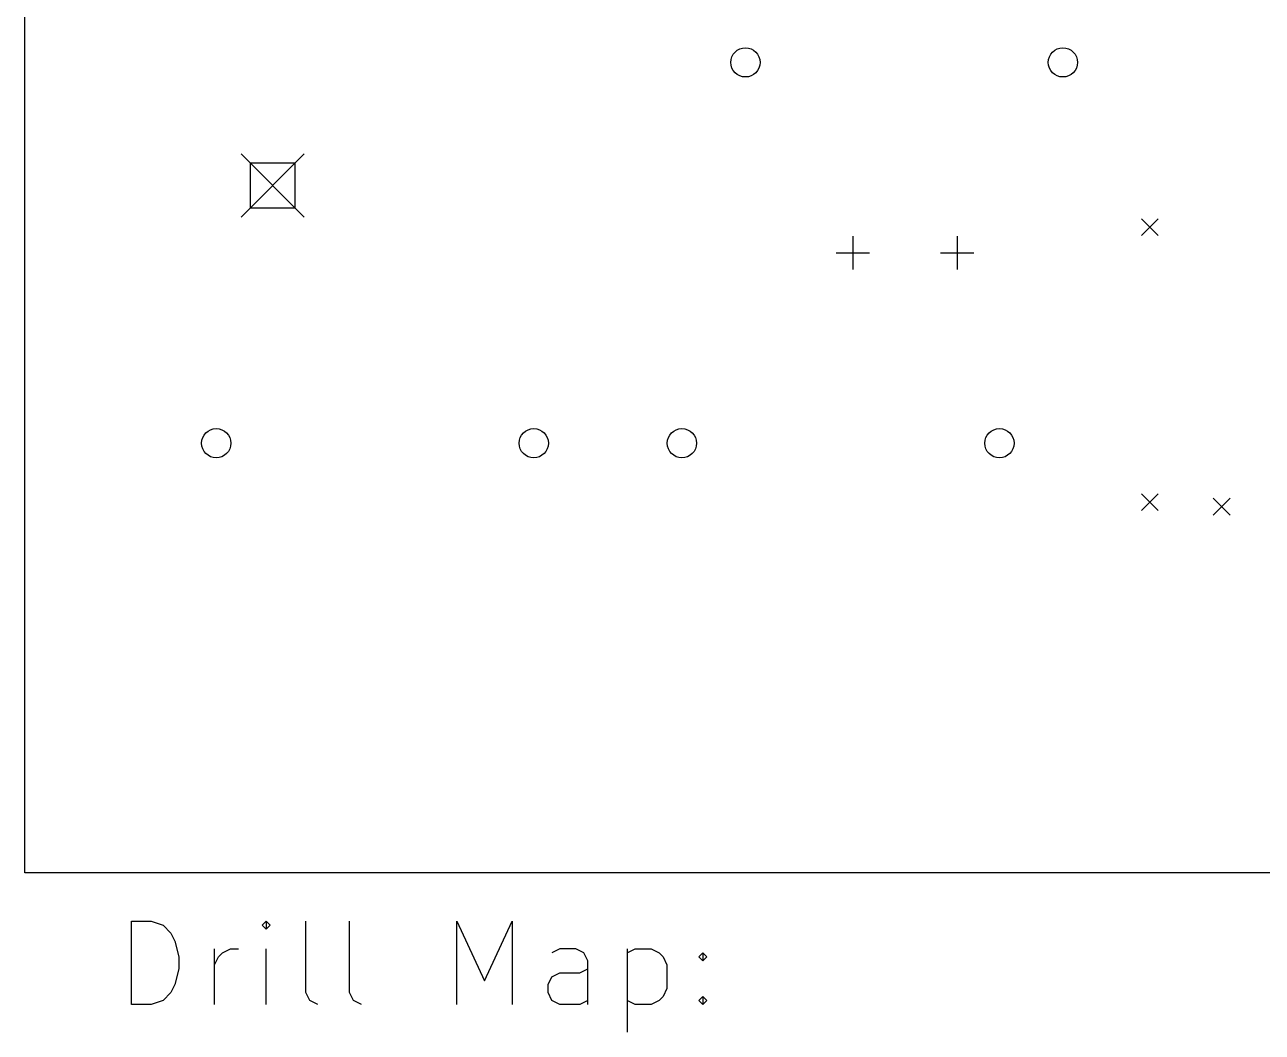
# Model space of a CAD drawing. Extents: x 2.49 to 7.48, y -5.78 to -1.79.
# Drawn here: x 2.559 to 3.728, y -4.777 to -3.824 of the extents above; entities that cross this region are included whole.
import ezdxf

# ---------------------------------------------------------------- set-up
doc = ezdxf.new("R2010")
doc.units = 0
doc.header["$MEASUREMENT"] = 0
doc.layers.add('BLACK', color=7, linetype='CONTINUOUS')

msp = doc.modelspace()

# ---------------------------------------------------------------- linework, layer by layer
at = {"layer": 'BLACK', "linetype": 'CONTINUOUS'}
for p, q in [((2.5591, -4.626), (2.5591, -1.7913)), ((2.7634, -3.9465), (2.8232, -4.0063)), ((2.8232, -3.9465), (2.7634, -4.0063)), ((2.8145, -3.9552), (2.7721, -3.9552)), ((2.7721, -3.9552), (2.7721, -3.9975)), ((2.8145, -3.9975), (2.8145, -3.9552)), ((2.7721, -3.9975), (2.8145, -3.9975)), ((3.6142, -4.0079), (3.6299, -4.0236)), ((3.6299, -4.0079), (3.6142, -4.0236)), ((3.3416, -4.0243), (3.3416, -4.0557)), ((3.44, -4.0243), (3.44, -4.0557)), ((3.3258, -4.04), (3.3573, -4.04)), ((3.4243, -4.04), (3.4557, -4.04)), ((3.6142, -4.2677), (3.6299, -4.2835)), ((3.6299, -4.2677), (3.6142, -4.2835)), ((3.6821, -4.2721), (3.6979, -4.2879)), ((3.6979, -4.2721), (3.6821, -4.2879)), ((7.4803, -4.626), (2.5591, -4.626)), ((2.6598, -4.7506), (2.6598, -4.6718)), ((2.6598, -4.6718), (2.6785, -4.6718)), ((2.6785, -4.6718), (2.6898, -4.6756)), ((2.6898, -4.6756), (2.6972, -4.6831)), ((2.7872, -4.6718), (2.7835, -4.6756)), ((2.7835, -4.6756), (2.7872, -4.6793)), ((2.791, -4.6756), (2.7872, -4.6718)), ((2.7872, -4.6718), (2.7872, -4.6793)), ((2.7872, -4.6793), (2.791, -4.6756)), ((2.8247, -4.7393), (2.8247, -4.6718)), ((2.866, -4.7393), (2.866, -4.6718)), ((2.9672, -4.7506), (2.9672, -4.6718)), ((2.9672, -4.6718), (2.9935, -4.7281)), ((2.9935, -4.7281), (3.0197, -4.6718)), ((3.0197, -4.6718), (3.0197, -4.7506)), ((2.6972, -4.6831), (2.701, -4.6906)), ((2.701, -4.6906), (2.7047, -4.7056)), ((2.7385, -4.7506), (2.7385, -4.6981)), ((2.746, -4.7018), (2.7535, -4.6981)), ((2.7535, -4.6981), (2.761, -4.6981)), ((2.7872, -4.7506), (2.7872, -4.6981)), ((3.0647, -4.6981), (3.0572, -4.7018)), ((3.0797, -4.6981), (3.0647, -4.6981)), ((3.0872, -4.7018), (3.0797, -4.6981)), ((3.1284, -4.6981), (3.1284, -4.7768)), ((3.1284, -4.7018), (3.1359, -4.6981)), ((3.1359, -4.6981), (3.1509, -4.6981)), ((3.1509, -4.6981), (3.1584, -4.7018)), ((2.7047, -4.7056), (2.7047, -4.7168)), ((2.7385, -4.7131), (2.7422, -4.7056)), ((2.7422, -4.7056), (2.746, -4.7018)), ((3.091, -4.7093), (3.0872, -4.7018)), ((3.091, -4.7506), (3.091, -4.7093)), ((3.1584, -4.7018), (3.1622, -4.7056)), ((3.1622, -4.7056), (3.1659, -4.7131)), ((3.1959, -4.7056), (3.1997, -4.7018)), ((3.1997, -4.7093), (3.1959, -4.7056)), ((3.1997, -4.7018), (3.2034, -4.7056)), ((3.1997, -4.7018), (3.1997, -4.7093)), ((3.2034, -4.7056), (3.1997, -4.7093)), ((2.7047, -4.7168), (2.701, -4.7318)), ((3.0572, -4.7243), (3.0647, -4.7206)), ((3.0647, -4.7206), (3.0835, -4.7206)), ((3.0835, -4.7206), (3.091, -4.7168)), ((3.1659, -4.7131), (3.1659, -4.7356)), ((2.701, -4.7318), (2.6972, -4.7393)), ((3.0535, -4.7318), (3.0572, -4.7243)), ((3.0535, -4.7393), (3.0535, -4.7318)), ((3.1659, -4.7356), (3.1622, -4.7431)), ((2.6898, -4.7468), (2.6785, -4.7506)), ((2.6972, -4.7393), (2.6898, -4.7468)), ((2.8285, -4.7468), (2.8247, -4.7393)), ((2.836, -4.7506), (2.8285, -4.7468)), ((2.8697, -4.7468), (2.866, -4.7393)), ((2.8772, -4.7506), (2.8697, -4.7468)), ((3.0572, -4.7468), (3.0535, -4.7393)), ((3.0647, -4.7506), (3.0572, -4.7468)), ((3.091, -4.7468), (3.0835, -4.7506)), ((3.1359, -4.7506), (3.1284, -4.7468)), ((3.1584, -4.7468), (3.1509, -4.7506)), ((3.1622, -4.7431), (3.1584, -4.7468)), ((3.1959, -4.7468), (3.1997, -4.7431)), ((3.1997, -4.7506), (3.1959, -4.7468)), ((3.1997, -4.7431), (3.2034, -4.7468)), ((3.1997, -4.7431), (3.1997, -4.7506)), ((3.2034, -4.7468), (3.1997, -4.7506)), ((2.6785, -4.7506), (2.6598, -4.7506)), ((3.0835, -4.7506), (3.0647, -4.7506)), ((3.1509, -4.7506), (3.1359, -4.7506))]:
    msp.add_line(p, q, dxfattribs=at)
at = {"layer": 'BLACK'}
for centre in [(3.24, -3.86), (3.54, -3.86), (2.74, -4.22), (3.04, -4.22), (3.18, -4.22), (3.48, -4.22)]:
    msp.add_circle(centre, 0.0138, dxfattribs=at)

doc.saveas('drawing.dxf')
